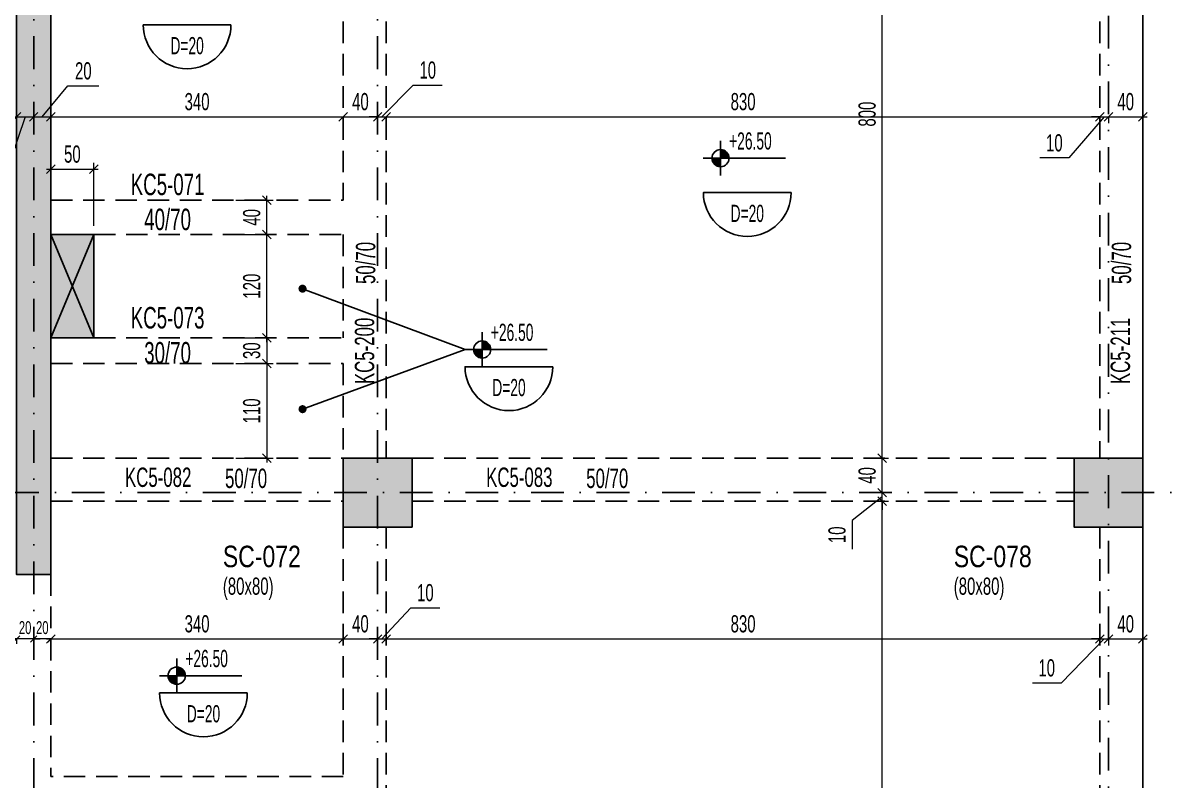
# Model space of a CAD drawing. Header units: millimetres. Extents: x -10495 to 38910, y -777 to 43288.
# Drawn here: x 4687 to 6017, y 1366 to 2246 of the extents above; entities that cross this region are included whole.
import ezdxf
from ezdxf.enums import TextEntityAlignment as Align

# ---------------------------------------------------------------- set-up
doc = ezdxf.new("R2010")
doc.units = ezdxf.units.MM
doc.header["$LTSCALE"] = 100
doc.header["$PDSIZE"] = -100
doc.linetypes.add('DASHDOT', pattern=[25.4, 12.7, -6.35, 0, -6.35])
doc.linetypes.add('HIDDEN', pattern=[0.375, 0.25, -0.125])
for name, color, linetype in [('1_ULK', 254, 'Continuous'), ('2_ULK', 105, 'Continuous'), ('AKS_ULK', 8, 'DASHDOT'), ('BOSLUK SEMBOL_ULK', 118, 'Continuous'), ('BOSLUK_ULK', 21, 'Continuous'), ('H_STR_Betonarme', 4, 'Continuous'), ('KOLON-PERDE CEKIRDEK_ULK', 4, 'Continuous'), ('KOT_ULK', 7, 'Continuous'), ('TARAMA BOSLUK-TARIF SEFFAF YUZEYLER_ULK', 159, 'Continuous'), ('TARAMA SOLID_ULK', 251, 'Continuous')]:
    doc.layers.add(name, color=color, linetype=linetype)
for name, color, linetype, lineweight in [('DOSEME ISMI_ULK', 244, 'Continuous', 25), ('KIRIS BOYUT_ULK', 232, 'Continuous', 13), ('KIRIS CIZGI DUZ_ULK', 41, 'Continuous', 25), ('KIRIS CIZGI KESIK_ULK', 41, 'HIDDEN', 25), ('KIRIS ISIM_ULK', 221, 'Continuous', 13), ('KOLON BOYUT_ULK', 255, 'Continuous', 13), ('KOLON ISIM_ULK', 91, 'Continuous', 13), ('OLCU IC_ULK', 146, 'Continuous', 18), ('TARIF OK_ULK', 244, 'Continuous', 5)]:
    doc.layers.add(name, color=color, linetype=linetype, lineweight=lineweight)
doc.styles.add('ulkr-simplxtw.shx', font='ulkr-simplxtw.shx', dxfattribs={"width": 0.65})
doc.dimstyles.new('1-100-IC_ULK', dxfattribs={"dimscale": 10, "dimtxt": 2, "dimasz": 1, "dimexe": 0.75, "dimexo": 1, "dimgap": 0.75, "dimtad": 1, "dimdec": 1, "dimzin": 9, "dimdsep": 46, "dimtxsty": 'ulkr-simplxtw.shx', "dimblk": 'OBLIQUE', "dimcen": 0.1, "dimdle": 0.5, "dimclrd": 146, "dimclre": 146, "dimclrt": 2, "dimadec": 0, "dimazin": 2, "dimtfac": 1, "dimtdec": 1, "dimtix": 1, "dimtmove": 2, "dimatfit": 3, "dimldrblk": 'OBLIQUE', "dimfxl": 1, "dimtolj": 1, "dimtzin": 0, "dimlwd": -1, "dimlwe": -1, "dimarcsym": 0})
doc.dimstyles.new('JSM LIMITS 100(MM)', dxfattribs={"dimscale": 100, "dimtxt": 2, "dimasz": 2.5, "dimexe": 0, "dimexo": 3, "dimgap": 0.41, "dimtad": 1, "dimdec": 0, "dimdsep": 46, "dimtxsty": 'ulkr-simplxtw.shx', "dimblk": 'AR', "dimcen": 0.9, "dimdle": 2, "dimse1": 1, "dimse2": 1, "dimclrd": 256, "dimclre": 1, "dimclrt": 33, "dimadec": 0, "dimazin": 0, "dimtfac": 0.9, "dimtdec": 0, "dimtmove": 0, "dimatfit": 3, "dimfxl": 0, "dimtolj": 1, "dimtzin": 0, "dimarcsym": 0})

# ---------------------------------------------------------------- blocks, each defined once
blk = doc.blocks.new('*U20')
at = {"layer": 'KOT_ULK'}
h = blk.add_hatch(color=251, dxfattribs=at)
h.dxf.hatch_style = 1
h.paths.add_polyline_path([(0, 0), (-10, 0, 0.414214), (0, -10)])
h = blk.add_hatch(color=251, dxfattribs=at)
h.dxf.hatch_style = 1
h.paths.add_polyline_path([(10, 0, 0.414214), (0, 10), (0, 0)])
at = {"layer": 'KOT_ULK', "color": 12}
for p, q in [((0, 20), (0, -20)), ((-20, 0), (75.6, 0))]:
    blk.add_line(p, q, dxfattribs=at)
blk.add_circle((0, 0), 10, dxfattribs=at)
at = {"layer": 'KOT_ULK', "style": 'ulkr-simplxtw.shx', "width": 0.6}
for tag, p in [('6', (10, 145)), ('5', (10, 118)), ('4', (10, 91)), ('3', (10, 64)), ('2', (10, 37)), ('1', (10, 10))]:
    blk.add_attdef(tag, p, '', height=20, dxfattribs=at)
at = {"layer": 'KOT_ULK', "color": 242, "style": 'ulkr-simplxtw.shx', "width": 0.65}
blk.add_attdef('NOT', text='', height=20, dxfattribs=at).set_placement((14.8, -10), align=Align.TOP_LEFT)
blk = doc.blocks.new('Döşeme kalınğı_ULK')
at = {"layer": 'DOSEME ISMI_ULK', "color": 12}
blk.add_lwpolyline([(51, 0, -1), (-51, 0)], format="xyb", close=True, dxfattribs=at)
at = {"layer": 'DOSEME ISMI_ULK', "style": 'ulkr-simplxtw.shx', "width": 0.6}
blk.add_attdef('1', text='', height=20, dxfattribs=at).set_placement((0, -14.2), align=Align.TOP_CENTER)
blk = doc.blocks.new('*U31')
at = {"layer": 'KOLON BOYUT_ULK', "style": 'ulkr-simplxtw.shx', "width": 0.65}
blk.add_attdef('2', text='', height=20, dxfattribs=at).set_placement((0, -37), align=Align.TOP_LEFT)
at = {"layer": 'KOLON ISIM_ULK', "style": 'ulkr-simplxtw.shx', "width": 0.8}
blk.add_attdef('1', text='', height=25, dxfattribs=at).set_placement((0, 0), align=Align.TOP_LEFT)
blk = doc.blocks.new('_Oblique')
at = {"color": 0, "linetype": 'ByBlock', "lineweight": -2}
blk.add_line((-0.5, -0.5), (0.5, 0.5), dxfattribs=at)
blk = doc.blocks.new('*D1346')
at = {"layer": 'Defpoints', "color": 0, "transparency": 16777216}
for p in [(5661.8, 1690), (5686.8, 1690), (5661.8, 875)]:
    blk.add_point(p, dxfattribs=at)
at = {"layer": 'OLCU IC_ULK', "color": 146, "transparency": 16777216}
blk.add_line((5686.8, 870), (5686.8, 1695), dxfattribs=at)
at = {"layer": 'OLCU IC_ULK', "color": 146, "linetype": 'Continuous', "transparency": 16777216}
for p, q in [((5686.8, 1690), (5694.3, 1690)), ((5686.8, 875), (5694.3, 875))]:
    blk.add_line(p, q, dxfattribs=at)
at = {"layer": 'OLCU IC_ULK', "color": 146, "transparency": 16777216, "xscale": 10, "yscale": 10, "zscale": 10}
for p, rotation in [((5686.8, 1690), 90), ((5686.8, 875), 270)]:
    blk.add_blockref('_Oblique', p, dxfattribs=dict(at, rotation=rotation))
at = {"layer": 'OLCU IC_ULK', "color": 2, "transparency": 16777216, "insert": (5669.3, 1282.5), "char_height": 20, "attachment_point": 5, "rotation": 90, "style": 'ulkr-simplxtw.shx'}
blk.add_mtext('\\A1;815', dxfattribs=at)
blk = doc.blocks.new('*D1347')
at = {"layer": 'Defpoints', "color": 0, "transparency": 16777216}
for p in [(5661.8, 1700), (5661.8, 1690), (5686.8, 1700)]:
    blk.add_point(p, dxfattribs=at)
at = {"layer": 'OLCU IC_ULK', "color": 146, "transparency": 16777216}
for p, q in [((5686.8, 1700), (5686.8, 1710)), ((5686.8, 1695), (5651.8, 1667.8)), ((5686.8, 1690), (5686.8, 1700)), ((5686.8, 1690), (5686.8, 1700)), ((5686.8, 1690), (5686.8, 1680)), ((5651.8, 1667.8), (5651.8, 1634.2))]:
    blk.add_line(p, q, dxfattribs=at)
at = {"layer": 'OLCU IC_ULK', "color": 146, "linetype": 'Continuous', "transparency": 16777216}
for p, q in [((5686.8, 1700), (5694.3, 1700)), ((5686.8, 1690), (5694.3, 1690))]:
    blk.add_line(p, q, dxfattribs=at)
at = {"layer": 'OLCU IC_ULK', "color": 146, "transparency": 16777216, "xscale": 10, "yscale": 10, "zscale": 10}
for p, rotation in [((5686.8, 1700), 270), ((5686.8, 1690), 90)]:
    blk.add_blockref('_Oblique', p, dxfattribs=dict(at, rotation=rotation))
at = {"layer": 'OLCU IC_ULK', "color": 2, "transparency": 16777216, "insert": (5634.3, 1651), "char_height": 20, "attachment_point": 5, "rotation": 90, "style": 'ulkr-simplxtw.shx'}
blk.add_mtext('\\A1;10', dxfattribs=at)
blk = doc.blocks.new('*D1348')
at = {"layer": 'Defpoints', "color": 0, "transparency": 16777216}
for p in [(5661.8, 1740), (5686.8, 1740), (5661.8, 1700)]:
    blk.add_point(p, dxfattribs=at)
at = {"layer": 'OLCU IC_ULK', "color": 146, "transparency": 16777216}
blk.add_line((5686.8, 1695), (5686.8, 1745), dxfattribs=at)
at = {"layer": 'OLCU IC_ULK', "color": 146, "linetype": 'Continuous', "transparency": 16777216}
for p, q in [((5686.8, 1740), (5694.3, 1740)), ((5686.8, 1700), (5694.3, 1700))]:
    blk.add_line(p, q, dxfattribs=at)
at = {"layer": 'OLCU IC_ULK', "color": 146, "transparency": 16777216, "xscale": 10, "yscale": 10, "zscale": 10}
for p, rotation in [((5686.8, 1740), 90), ((5686.8, 1700), 270)]:
    blk.add_blockref('_Oblique', p, dxfattribs=dict(at, rotation=rotation))
at = {"layer": 'OLCU IC_ULK', "color": 2, "transparency": 16777216, "insert": (5669.3, 1720), "char_height": 20, "attachment_point": 5, "rotation": 90, "style": 'ulkr-simplxtw.shx'}
blk.add_mtext('\\A1;40', dxfattribs=at)
blk = doc.blocks.new('*D1349')
at = {"layer": 'Defpoints', "color": 0, "transparency": 16777216}
for p in [(5661.8, 2540), (5686.8, 2540), (5661.8, 1740)]:
    blk.add_point(p, dxfattribs=at)
at = {"layer": 'OLCU IC_ULK', "color": 146, "transparency": 16777216}
blk.add_line((5686.8, 1735), (5686.8, 2545), dxfattribs=at)
at = {"layer": 'OLCU IC_ULK', "color": 146, "linetype": 'Continuous', "transparency": 16777216}
for p, q in [((5686.8, 2540), (5694.3, 2540)), ((5686.8, 1740), (5694.3, 1740))]:
    blk.add_line(p, q, dxfattribs=at)
at = {"layer": 'OLCU IC_ULK', "color": 146, "transparency": 16777216, "xscale": 10, "yscale": 10, "zscale": 10}
for p, rotation in [((5686.8, 2540), 90), ((5686.8, 1740), 270)]:
    blk.add_blockref('_Oblique', p, dxfattribs=dict(at, rotation=rotation))
at = {"layer": 'OLCU IC_ULK', "color": 2, "transparency": 16777216, "insert": (5669.3, 2140), "char_height": 20, "attachment_point": 5, "rotation": 90, "style": 'ulkr-simplxtw.shx'}
blk.add_mtext('\\A1;800', dxfattribs=at)
blk = doc.blocks.new('*D1378')
at = {"layer": 'Defpoints', "color": 0, "transparency": 16777216}
for p in [(4680, 2161.9), (4700, 2161.9), (4700, 2136.9)]:
    blk.add_point(p, dxfattribs=at)
at = {"layer": 'OLCU IC_ULK', "color": 146, "transparency": 16777216}
for p, q in [((4690, 2136.9), (4673.4, 2087.5)), ((4675, 2136.9), (4705, 2136.9)), ((4673.4, 2087.5), (4637.4, 2087.5))]:
    blk.add_line(p, q, dxfattribs=at)
at = {"layer": 'OLCU IC_ULK', "color": 146, "linetype": 'Continuous', "transparency": 16777216}
for p, q in [((4680, 2136.9), (4680, 2129.4)), ((4700, 2136.9), (4700, 2129.4))]:
    blk.add_line(p, q, dxfattribs=at)
at = {"layer": 'OLCU IC_ULK', "color": 146, "transparency": 16777216, "xscale": 10, "yscale": 10, "zscale": 10, "rotation": 180}
blk.add_blockref('_Oblique', (4680, 2136.9), dxfattribs=at)
at = {"layer": 'OLCU IC_ULK', "color": 146, "transparency": 16777216, "xscale": 10, "yscale": 10, "zscale": 10}
blk.add_blockref('_Oblique', (4700, 2136.9), dxfattribs=at)
at = {"layer": 'OLCU IC_ULK', "color": 2, "transparency": 16777216, "insert": (4655.4, 2105), "char_height": 20, "attachment_point": 5, "style": 'ulkr-simplxtw.shx'}
blk.add_mtext('\\A1;20', dxfattribs=at)
blk = doc.blocks.new('*D1379')
at = {"layer": 'Defpoints', "color": 0, "transparency": 16777216}
for p in [(4700, 2161.9), (4720, 2161.9), (4720, 2136.9)]:
    blk.add_point(p, dxfattribs=at)
at = {"layer": 'OLCU IC_ULK', "color": 146, "transparency": 16777216}
for p, q in [((4710, 2136.9), (4739.7, 2172.7)), ((4739.7, 2172.7), (4775.7, 2172.7)), ((4695, 2136.9), (4725, 2136.9))]:
    blk.add_line(p, q, dxfattribs=at)
at = {"layer": 'OLCU IC_ULK', "color": 146, "linetype": 'Continuous', "transparency": 16777216}
for p, q in [((4700, 2136.9), (4700, 2129.4)), ((4720, 2136.9), (4720, 2129.4))]:
    blk.add_line(p, q, dxfattribs=at)
at = {"layer": 'OLCU IC_ULK', "color": 146, "transparency": 16777216, "xscale": 10, "yscale": 10, "zscale": 10, "rotation": 180}
blk.add_blockref('_Oblique', (4700, 2136.9), dxfattribs=at)
at = {"layer": 'OLCU IC_ULK', "color": 146, "transparency": 16777216, "xscale": 10, "yscale": 10, "zscale": 10}
blk.add_blockref('_Oblique', (4720, 2136.9), dxfattribs=at)
at = {"layer": 'OLCU IC_ULK', "color": 2, "transparency": 16777216, "insert": (4757.7, 2190.2), "char_height": 20, "attachment_point": 5, "style": 'ulkr-simplxtw.shx'}
blk.add_mtext('\\A1;20', dxfattribs=at)
blk = doc.blocks.new('*D1380')
at = {"layer": 'Defpoints', "color": 0, "transparency": 16777216}
for p in [(4720, 2161.9), (5060, 2161.9), (5060, 2136.9)]:
    blk.add_point(p, dxfattribs=at)
at = {"layer": 'OLCU IC_ULK', "color": 146, "transparency": 16777216}
blk.add_line((4715, 2136.9), (5065, 2136.9), dxfattribs=at)
at = {"layer": 'OLCU IC_ULK', "color": 146, "linetype": 'Continuous', "transparency": 16777216}
for p, q in [((4720, 2136.9), (4720, 2129.4)), ((5060, 2136.9), (5060, 2129.4))]:
    blk.add_line(p, q, dxfattribs=at)
at = {"layer": 'OLCU IC_ULK', "color": 146, "transparency": 16777216, "xscale": 10, "yscale": 10, "zscale": 10, "rotation": 180}
blk.add_blockref('_Oblique', (4720, 2136.9), dxfattribs=at)
at = {"layer": 'OLCU IC_ULK', "color": 146, "transparency": 16777216, "xscale": 10, "yscale": 10, "zscale": 10}
blk.add_blockref('_Oblique', (5060, 2136.9), dxfattribs=at)
at = {"layer": 'OLCU IC_ULK', "color": 2, "transparency": 16777216, "insert": (4890, 2154.4), "char_height": 20, "attachment_point": 5, "style": 'ulkr-simplxtw.shx'}
blk.add_mtext('\\A1;340', dxfattribs=at)
blk = doc.blocks.new('*D1381')
at = {"layer": 'Defpoints', "color": 0, "transparency": 16777216}
for p in [(5060, 2161.9), (5100, 2161.9), (5100, 2136.9)]:
    blk.add_point(p, dxfattribs=at)
at = {"layer": 'OLCU IC_ULK', "color": 146, "transparency": 16777216}
blk.add_line((5055, 2136.9), (5105, 2136.9), dxfattribs=at)
at = {"layer": 'OLCU IC_ULK', "color": 146, "linetype": 'Continuous', "transparency": 16777216}
for p, q in [((5060, 2136.9), (5060, 2129.4)), ((5100, 2136.9), (5100, 2129.4))]:
    blk.add_line(p, q, dxfattribs=at)
at = {"layer": 'OLCU IC_ULK', "color": 146, "transparency": 16777216, "xscale": 10, "yscale": 10, "zscale": 10, "rotation": 180}
blk.add_blockref('_Oblique', (5060, 2136.9), dxfattribs=at)
at = {"layer": 'OLCU IC_ULK', "color": 146, "transparency": 16777216, "xscale": 10, "yscale": 10, "zscale": 10}
blk.add_blockref('_Oblique', (5100, 2136.9), dxfattribs=at)
at = {"layer": 'OLCU IC_ULK', "color": 2, "transparency": 16777216, "insert": (5080, 2154.4), "char_height": 20, "attachment_point": 5, "style": 'ulkr-simplxtw.shx'}
blk.add_mtext('\\A1;40', dxfattribs=at)
blk = doc.blocks.new('*D1382')
at = {"layer": 'Defpoints', "color": 0, "transparency": 16777216}
for p in [(5100, 2161.9), (5110, 2161.9), (5110, 2136.9)]:
    blk.add_point(p, dxfattribs=at)
at = {"layer": 'OLCU IC_ULK', "color": 146, "transparency": 16777216}
for p, q in [((5105, 2136.9), (5141.5, 2173.6)), ((5141.5, 2173.6), (5175, 2173.6)), ((5100, 2136.9), (5090, 2136.9)), ((5100, 2136.9), (5110, 2136.9)), ((5100, 2136.9), (5110, 2136.9)), ((5110, 2136.9), (5120, 2136.9))]:
    blk.add_line(p, q, dxfattribs=at)
at = {"layer": 'OLCU IC_ULK', "color": 146, "linetype": 'Continuous', "transparency": 16777216}
for p, q in [((5100, 2136.9), (5100, 2129.4)), ((5110, 2136.9), (5110, 2129.4))]:
    blk.add_line(p, q, dxfattribs=at)
at = {"layer": 'OLCU IC_ULK', "color": 146, "transparency": 16777216, "xscale": 10, "yscale": 10, "zscale": 10}
blk.add_blockref('_Oblique', (5100, 2136.9), dxfattribs=at)
at = {"layer": 'OLCU IC_ULK', "color": 146, "transparency": 16777216, "xscale": 10, "yscale": 10, "zscale": 10, "rotation": 180}
blk.add_blockref('_Oblique', (5110, 2136.9), dxfattribs=at)
at = {"layer": 'OLCU IC_ULK', "color": 2, "transparency": 16777216, "insert": (5158.3, 2191.1), "char_height": 20, "attachment_point": 5, "style": 'ulkr-simplxtw.shx'}
blk.add_mtext('\\A1;10', dxfattribs=at)
blk = doc.blocks.new('*D1383')
at = {"layer": 'Defpoints', "color": 0, "transparency": 16777216}
for p in [(5110, 2161.9), (5940, 2161.9), (5940, 2136.9)]:
    blk.add_point(p, dxfattribs=at)
at = {"layer": 'OLCU IC_ULK', "color": 146, "transparency": 16777216}
blk.add_line((5105, 2136.9), (5945, 2136.9), dxfattribs=at)
at = {"layer": 'OLCU IC_ULK', "color": 146, "linetype": 'Continuous', "transparency": 16777216}
for p, q in [((5110, 2136.9), (5110, 2129.4)), ((5940, 2136.9), (5940, 2129.4))]:
    blk.add_line(p, q, dxfattribs=at)
at = {"layer": 'OLCU IC_ULK', "color": 146, "transparency": 16777216, "xscale": 10, "yscale": 10, "zscale": 10, "rotation": 180}
blk.add_blockref('_Oblique', (5110, 2136.9), dxfattribs=at)
at = {"layer": 'OLCU IC_ULK', "color": 146, "transparency": 16777216, "xscale": 10, "yscale": 10, "zscale": 10}
blk.add_blockref('_Oblique', (5940, 2136.9), dxfattribs=at)
at = {"layer": 'OLCU IC_ULK', "color": 2, "transparency": 16777216, "insert": (5525, 2154.4), "char_height": 20, "attachment_point": 5, "style": 'ulkr-simplxtw.shx'}
blk.add_mtext('\\A1;830', dxfattribs=at)
blk = doc.blocks.new('*D1211')
at = {"layer": 'Defpoints', "color": 0, "transparency": 16777216}
for p in [(5940, 2161.9), (5950, 2161.9), (5950, 2136.9)]:
    blk.add_point(p, dxfattribs=at)
at = {"layer": 'OLCU IC_ULK', "color": 146, "transparency": 16777216}
for p, q in [((5945, 2136.9), (5903.8, 2089)), ((5940, 2136.9), (5930, 2136.9)), ((5940, 2136.9), (5950, 2136.9)), ((5940, 2136.9), (5950, 2136.9)), ((5950, 2136.9), (5960, 2136.9)), ((5903.8, 2089), (5870.2, 2089))]:
    blk.add_line(p, q, dxfattribs=at)
at = {"layer": 'OLCU IC_ULK', "color": 146, "linetype": 'Continuous', "transparency": 16777216}
for p, q in [((5940, 2136.9), (5940, 2129.4)), ((5950, 2136.9), (5950, 2129.4))]:
    blk.add_line(p, q, dxfattribs=at)
at = {"layer": 'OLCU IC_ULK', "color": 146, "transparency": 16777216, "xscale": 10, "yscale": 10, "zscale": 10}
blk.add_blockref('_Oblique', (5940, 2136.9), dxfattribs=at)
at = {"layer": 'OLCU IC_ULK', "color": 146, "transparency": 16777216, "xscale": 10, "yscale": 10, "zscale": 10, "rotation": 180}
blk.add_blockref('_Oblique', (5950, 2136.9), dxfattribs=at)
at = {"layer": 'OLCU IC_ULK', "color": 2, "transparency": 16777216, "insert": (5887, 2106.5), "char_height": 20, "attachment_point": 5, "style": 'ulkr-simplxtw.shx'}
blk.add_mtext('\\A1;10', dxfattribs=at)
blk = doc.blocks.new('*D1212')
at = {"layer": 'Defpoints', "color": 0, "transparency": 16777216}
for p in [(5950, 2161.9), (5990, 2161.9), (5990, 2136.9)]:
    blk.add_point(p, dxfattribs=at)
at = {"layer": 'OLCU IC_ULK', "color": 146, "transparency": 16777216}
blk.add_line((5945, 2136.9), (5995, 2136.9), dxfattribs=at)
at = {"layer": 'OLCU IC_ULK', "color": 146, "linetype": 'Continuous', "transparency": 16777216}
for p, q in [((5950, 2136.9), (5950, 2129.4)), ((5990, 2136.9), (5990, 2129.4))]:
    blk.add_line(p, q, dxfattribs=at)
at = {"layer": 'OLCU IC_ULK', "color": 146, "transparency": 16777216, "xscale": 10, "yscale": 10, "zscale": 10, "rotation": 180}
blk.add_blockref('_Oblique', (5950, 2136.9), dxfattribs=at)
at = {"layer": 'OLCU IC_ULK', "color": 146, "transparency": 16777216, "xscale": 10, "yscale": 10, "zscale": 10}
blk.add_blockref('_Oblique', (5990, 2136.9), dxfattribs=at)
at = {"layer": 'OLCU IC_ULK', "color": 2, "transparency": 16777216, "insert": (5970, 2154.4), "char_height": 20, "attachment_point": 5, "style": 'ulkr-simplxtw.shx'}
blk.add_mtext('\\A1;40', dxfattribs=at)
blk = doc.blocks.new('*D1226')
at = {"layer": 'Defpoints', "color": 0, "transparency": 16777216}
for p in [(5060, 1554.9), (5100, 1554.9), (5100, 1529.9)]:
    blk.add_point(p, dxfattribs=at)
at = {"layer": 'OLCU IC_ULK', "color": 146, "transparency": 16777216}
blk.add_line((5055, 1529.9), (5105, 1529.9), dxfattribs=at)
at = {"layer": 'OLCU IC_ULK', "color": 146, "linetype": 'Continuous', "transparency": 16777216}
for p, q in [((5060, 1529.9), (5060, 1522.4)), ((5100, 1529.9), (5100, 1522.4))]:
    blk.add_line(p, q, dxfattribs=at)
at = {"layer": 'OLCU IC_ULK', "color": 146, "transparency": 16777216, "xscale": 10, "yscale": 10, "zscale": 10, "rotation": 180}
blk.add_blockref('_Oblique', (5060, 1529.9), dxfattribs=at)
at = {"layer": 'OLCU IC_ULK', "color": 146, "transparency": 16777216, "xscale": 10, "yscale": 10, "zscale": 10}
blk.add_blockref('_Oblique', (5100, 1529.9), dxfattribs=at)
at = {"layer": 'OLCU IC_ULK', "color": 2, "transparency": 16777216, "insert": (5080, 1547.4), "char_height": 20, "attachment_point": 5, "style": 'ulkr-simplxtw.shx'}
blk.add_mtext('\\A1;40', dxfattribs=at)
blk = doc.blocks.new('*D1227')
at = {"layer": 'Defpoints', "color": 0, "transparency": 16777216}
for p in [(5110, 1554.9), (5940, 1554.9), (5940, 1529.9)]:
    blk.add_point(p, dxfattribs=at)
at = {"layer": 'OLCU IC_ULK', "color": 146, "transparency": 16777216}
blk.add_line((5105, 1529.9), (5945, 1529.9), dxfattribs=at)
at = {"layer": 'OLCU IC_ULK', "color": 146, "linetype": 'Continuous', "transparency": 16777216}
for p, q in [((5110, 1529.9), (5110, 1522.4)), ((5940, 1529.9), (5940, 1522.4))]:
    blk.add_line(p, q, dxfattribs=at)
at = {"layer": 'OLCU IC_ULK', "color": 146, "transparency": 16777216, "xscale": 10, "yscale": 10, "zscale": 10, "rotation": 180}
blk.add_blockref('_Oblique', (5110, 1529.9), dxfattribs=at)
at = {"layer": 'OLCU IC_ULK', "color": 146, "transparency": 16777216, "xscale": 10, "yscale": 10, "zscale": 10}
blk.add_blockref('_Oblique', (5940, 1529.9), dxfattribs=at)
at = {"layer": 'OLCU IC_ULK', "color": 2, "transparency": 16777216, "insert": (5525, 1547.4), "char_height": 20, "attachment_point": 5, "style": 'ulkr-simplxtw.shx'}
blk.add_mtext('\\A1;830', dxfattribs=at)
blk = doc.blocks.new('*D1228')
at = {"layer": 'Defpoints', "color": 0, "transparency": 16777216}
for p in [(5100, 1554.9), (5110, 1554.9), (5110, 1529.9)]:
    blk.add_point(p, dxfattribs=at)
at = {"layer": 'OLCU IC_ULK', "color": 146, "transparency": 16777216}
for p, q in [((5105, 1529.9), (5138.7, 1566.1)), ((5138.7, 1566.1), (5172.3, 1566.1)), ((5100, 1529.9), (5090, 1529.9)), ((5100, 1529.9), (5110, 1529.9)), ((5100, 1529.9), (5110, 1529.9)), ((5110, 1529.9), (5120, 1529.9))]:
    blk.add_line(p, q, dxfattribs=at)
at = {"layer": 'OLCU IC_ULK', "color": 146, "linetype": 'Continuous', "transparency": 16777216}
for p, q in [((5100, 1529.9), (5100, 1522.4)), ((5110, 1529.9), (5110, 1522.4))]:
    blk.add_line(p, q, dxfattribs=at)
at = {"layer": 'OLCU IC_ULK', "color": 146, "transparency": 16777216, "xscale": 10, "yscale": 10, "zscale": 10}
blk.add_blockref('_Oblique', (5100, 1529.9), dxfattribs=at)
at = {"layer": 'OLCU IC_ULK', "color": 146, "transparency": 16777216, "xscale": 10, "yscale": 10, "zscale": 10, "rotation": 180}
blk.add_blockref('_Oblique', (5110, 1529.9), dxfattribs=at)
at = {"layer": 'OLCU IC_ULK', "color": 2, "transparency": 16777216, "insert": (5155.5, 1583.6), "char_height": 20, "attachment_point": 5, "style": 'ulkr-simplxtw.shx'}
blk.add_mtext('\\A1;10', dxfattribs=at)
blk = doc.blocks.new('*D1229')
at = {"layer": 'Defpoints', "color": 0, "transparency": 16777216}
for p in [(5940, 1554.9), (5950, 1554.9), (5950, 1529.9)]:
    blk.add_point(p, dxfattribs=at)
at = {"layer": 'OLCU IC_ULK', "color": 146, "transparency": 16777216}
for p, q in [((5945, 1529.9), (5894.9, 1478.7)), ((5940, 1529.9), (5930, 1529.9)), ((5940, 1529.9), (5950, 1529.9)), ((5940, 1529.9), (5950, 1529.9)), ((5950, 1529.9), (5960, 1529.9)), ((5894.9, 1478.7), (5861.4, 1478.7))]:
    blk.add_line(p, q, dxfattribs=at)
at = {"layer": 'OLCU IC_ULK', "color": 146, "linetype": 'Continuous', "transparency": 16777216}
for p, q in [((5940, 1529.9), (5940, 1522.4)), ((5950, 1529.9), (5950, 1522.4))]:
    blk.add_line(p, q, dxfattribs=at)
at = {"layer": 'OLCU IC_ULK', "color": 146, "transparency": 16777216, "xscale": 10, "yscale": 10, "zscale": 10}
blk.add_blockref('_Oblique', (5940, 1529.9), dxfattribs=at)
at = {"layer": 'OLCU IC_ULK', "color": 146, "transparency": 16777216, "xscale": 10, "yscale": 10, "zscale": 10, "rotation": 180}
blk.add_blockref('_Oblique', (5950, 1529.9), dxfattribs=at)
at = {"layer": 'OLCU IC_ULK', "color": 2, "transparency": 16777216, "insert": (5878.1, 1496.2), "char_height": 20, "attachment_point": 5, "style": 'ulkr-simplxtw.shx'}
blk.add_mtext('\\A1;10', dxfattribs=at)
blk = doc.blocks.new('*D1230')
at = {"layer": 'Defpoints', "color": 0, "transparency": 16777216}
for p in [(5950, 1554.9), (5990, 1554.9), (5990, 1529.9)]:
    blk.add_point(p, dxfattribs=at)
at = {"layer": 'OLCU IC_ULK', "color": 146, "transparency": 16777216}
blk.add_line((5945, 1529.9), (5995, 1529.9), dxfattribs=at)
at = {"layer": 'OLCU IC_ULK', "color": 146, "linetype": 'Continuous', "transparency": 16777216}
for p, q in [((5950, 1529.9), (5950, 1522.4)), ((5990, 1529.9), (5990, 1522.4))]:
    blk.add_line(p, q, dxfattribs=at)
at = {"layer": 'OLCU IC_ULK', "color": 146, "transparency": 16777216, "xscale": 10, "yscale": 10, "zscale": 10, "rotation": 180}
blk.add_blockref('_Oblique', (5950, 1529.9), dxfattribs=at)
at = {"layer": 'OLCU IC_ULK', "color": 146, "transparency": 16777216, "xscale": 10, "yscale": 10, "zscale": 10}
blk.add_blockref('_Oblique', (5990, 1529.9), dxfattribs=at)
at = {"layer": 'OLCU IC_ULK', "color": 2, "transparency": 16777216, "insert": (5970, 1547.4), "char_height": 20, "attachment_point": 5, "style": 'ulkr-simplxtw.shx'}
blk.add_mtext('\\A1;40', dxfattribs=at)
blk = doc.blocks.new('*D1235')
at = {"layer": 'Defpoints', "color": 0, "transparency": 16777216}
for p in [(4720, 1554.9), (5060, 1554.9), (5060, 1529.9)]:
    blk.add_point(p, dxfattribs=at)
at = {"layer": 'OLCU IC_ULK', "color": 146, "transparency": 16777216}
blk.add_line((4715, 1529.9), (5065, 1529.9), dxfattribs=at)
at = {"layer": 'OLCU IC_ULK', "color": 146, "linetype": 'Continuous', "transparency": 16777216}
for p, q in [((4720, 1529.9), (4720, 1522.4)), ((5060, 1529.9), (5060, 1522.4))]:
    blk.add_line(p, q, dxfattribs=at)
at = {"layer": 'OLCU IC_ULK', "color": 146, "transparency": 16777216, "xscale": 10, "yscale": 10, "zscale": 10, "rotation": 180}
blk.add_blockref('_Oblique', (4720, 1529.9), dxfattribs=at)
at = {"layer": 'OLCU IC_ULK', "color": 146, "transparency": 16777216, "xscale": 10, "yscale": 10, "zscale": 10}
blk.add_blockref('_Oblique', (5060, 1529.9), dxfattribs=at)
at = {"layer": 'OLCU IC_ULK', "color": 2, "transparency": 16777216, "insert": (4890, 1547.4), "char_height": 20, "attachment_point": 5, "style": 'ulkr-simplxtw.shx'}
blk.add_mtext('\\A1;340', dxfattribs=at)
blk = doc.blocks.new('*D1252')
at = {"layer": 'Defpoints', "color": 0, "transparency": 16777216}
for p in [(4700, 1554.9), (4720, 1554.9), (4700, 1529.9)]:
    blk.add_point(p, dxfattribs=at)
at = {"layer": 'OLCU IC_ULK', "color": 146, "transparency": 16777216}
for p, q in [((4700, 1529.9), (4692.5, 1529.9)), ((4720, 1529.9), (4700, 1529.9)), ((4720, 1529.9), (4727.5, 1529.9))]:
    blk.add_line(p, q, dxfattribs=at)
at = {"layer": 'OLCU IC_ULK', "color": 146, "linetype": 'Continuous', "transparency": 16777216}
for p, q in [((4700, 1529.9), (4700, 1524.3)), ((4720, 1529.9), (4720, 1524.3))]:
    blk.add_line(p, q, dxfattribs=at)
at = {"layer": 'OLCU IC_ULK', "color": 146, "transparency": 16777216, "xscale": 7.5, "yscale": 7.5, "zscale": 7.5}
blk.add_blockref('_Oblique', (4700, 1529.9), dxfattribs=at)
at = {"layer": 'OLCU IC_ULK', "color": 146, "transparency": 16777216, "xscale": 7.5, "yscale": 7.5, "zscale": 7.5, "rotation": 180}
blk.add_blockref('_Oblique', (4720, 1529.9), dxfattribs=at)
at = {"layer": 'OLCU IC_ULK', "color": 2, "transparency": 16777216, "insert": (4710, 1543), "char_height": 15, "attachment_point": 5, "style": 'ulkr-simplxtw.shx'}
blk.add_mtext('\\A1;20', dxfattribs=at)
blk = doc.blocks.new('*D1253')
at = {"layer": 'Defpoints', "color": 0, "transparency": 16777216}
for p in [(4680, 1554.9), (4700, 1554.9), (4680, 1529.9)]:
    blk.add_point(p, dxfattribs=at)
at = {"layer": 'OLCU IC_ULK', "color": 146, "transparency": 16777216}
for p, q in [((4680, 1529.9), (4672.5, 1529.9)), ((4700, 1529.9), (4680, 1529.9)), ((4700, 1529.9), (4707.5, 1529.9))]:
    blk.add_line(p, q, dxfattribs=at)
at = {"layer": 'OLCU IC_ULK', "color": 146, "linetype": 'Continuous', "transparency": 16777216}
for p, q in [((4680, 1529.9), (4680, 1524.3)), ((4700, 1529.9), (4700, 1524.3))]:
    blk.add_line(p, q, dxfattribs=at)
at = {"layer": 'OLCU IC_ULK', "color": 146, "transparency": 16777216, "xscale": 7.5, "yscale": 7.5, "zscale": 7.5}
blk.add_blockref('_Oblique', (4680, 1529.9), dxfattribs=at)
at = {"layer": 'OLCU IC_ULK', "color": 146, "transparency": 16777216, "xscale": 7.5, "yscale": 7.5, "zscale": 7.5, "rotation": 180}
blk.add_blockref('_Oblique', (4700, 1529.9), dxfattribs=at)
at = {"layer": 'OLCU IC_ULK', "color": 2, "transparency": 16777216, "insert": (4690, 1543), "char_height": 15, "attachment_point": 5, "style": 'ulkr-simplxtw.shx'}
blk.add_mtext('\\A1;20', dxfattribs=at)
blk = doc.blocks.new('*D1268')
at = {"layer": 'Defpoints', "color": 0, "transparency": 16777216}
for p in [(4770, 2075.9), (4720, 2040), (4770, 2000)]:
    blk.add_point(p, dxfattribs=at)
at = {"layer": 'OLCU IC_ULK', "color": 146, "transparency": 16777216}
blk.add_line((4715, 2075.9), (4775, 2075.9), dxfattribs=at)
at = {"layer": 'OLCU IC_ULK', "color": 146, "linetype": 'Continuous', "transparency": 16777216}
for p, q in [((4720, 2050), (4720, 2083.4)), ((4770, 2010), (4770, 2083.4))]:
    blk.add_line(p, q, dxfattribs=at)
at = {"layer": 'OLCU IC_ULK', "color": 146, "transparency": 16777216, "xscale": 10, "yscale": 10, "zscale": 10, "rotation": 180}
blk.add_blockref('_Oblique', (4720, 2075.9), dxfattribs=at)
at = {"layer": 'OLCU IC_ULK', "color": 146, "transparency": 16777216, "xscale": 10, "yscale": 10, "zscale": 10}
blk.add_blockref('_Oblique', (4770, 2075.9), dxfattribs=at)
at = {"layer": 'OLCU IC_ULK', "color": 2, "transparency": 16777216, "insert": (4745, 2093.4), "char_height": 20, "attachment_point": 5, "style": 'ulkr-simplxtw.shx'}
blk.add_mtext('\\A1;50', dxfattribs=at)
blk = doc.blocks.new('*D1269')
at = {"layer": 'Defpoints', "color": 0, "transparency": 16777216}
for p in [(4925.1, 1880), (4925.1, 1850), (4971.1, 1850)]:
    blk.add_point(p, dxfattribs=at)
at = {"layer": 'OLCU IC_ULK', "color": 146, "transparency": 16777216}
for p, q in [((4971.1, 1880), (4971.1, 1890)), ((4971.1, 1880), (4971.1, 1850)), ((4971.1, 1850), (4971.1, 1840))]:
    blk.add_line(p, q, dxfattribs=at)
at = {"layer": 'OLCU IC_ULK', "color": 146, "linetype": 'Continuous', "transparency": 16777216}
for p, q in [((4935.1, 1880), (4978.6, 1880)), ((4935.1, 1850), (4978.6, 1850))]:
    blk.add_line(p, q, dxfattribs=at)
at = {"layer": 'OLCU IC_ULK', "color": 146, "transparency": 16777216, "xscale": 10, "yscale": 10, "zscale": 10}
for p, rotation in [((4971.1, 1880), 270), ((4971.1, 1850), 90)]:
    blk.add_blockref('_Oblique', p, dxfattribs=dict(at, rotation=rotation))
at = {"layer": 'OLCU IC_ULK', "color": 2, "transparency": 16777216, "insert": (4953.6, 1865), "char_height": 20, "attachment_point": 5, "rotation": 90, "style": 'ulkr-simplxtw.shx'}
blk.add_mtext('\\A1;30', dxfattribs=at)
blk = doc.blocks.new('*D1270')
at = {"layer": 'Defpoints', "color": 0, "transparency": 16777216}
for p in [(4925.1, 2000), (4971.1, 2000), (4925.1, 1880)]:
    blk.add_point(p, dxfattribs=at)
at = {"layer": 'OLCU IC_ULK', "color": 146, "linetype": 'Continuous', "transparency": 16777216}
for p, q in [((4935.1, 2000), (4978.6, 2000)), ((4935.1, 1880), (4978.6, 1880))]:
    blk.add_line(p, q, dxfattribs=at)
at = {"layer": 'OLCU IC_ULK', "color": 146, "transparency": 16777216}
blk.add_line((4971.1, 1875), (4971.1, 2005), dxfattribs=at)
at = {"layer": 'OLCU IC_ULK', "color": 146, "transparency": 16777216, "xscale": 10, "yscale": 10, "zscale": 10}
for p, rotation in [((4971.1, 2000), 90), ((4971.1, 1880), 270)]:
    blk.add_blockref('_Oblique', p, dxfattribs=dict(at, rotation=rotation))
at = {"layer": 'OLCU IC_ULK', "color": 2, "transparency": 16777216, "insert": (4953.6, 1940), "char_height": 20, "attachment_point": 5, "rotation": 90, "style": 'ulkr-simplxtw.shx'}
blk.add_mtext('\\A1;120', dxfattribs=at)
blk = doc.blocks.new('*D1271')
at = {"layer": 'Defpoints', "color": 0, "transparency": 16777216}
for p in [(4925.1, 2040), (4971.1, 2040), (4925.1, 2000)]:
    blk.add_point(p, dxfattribs=at)
at = {"layer": 'OLCU IC_ULK', "color": 146, "linetype": 'Continuous', "transparency": 16777216}
for p, q in [((4935.1, 2040), (4978.6, 2040)), ((4935.1, 2000), (4978.6, 2000))]:
    blk.add_line(p, q, dxfattribs=at)
at = {"layer": 'OLCU IC_ULK', "color": 146, "transparency": 16777216}
blk.add_line((4971.1, 1995), (4971.1, 2045), dxfattribs=at)
at = {"layer": 'OLCU IC_ULK', "color": 146, "transparency": 16777216, "xscale": 10, "yscale": 10, "zscale": 10}
for p, rotation in [((4971.1, 2040), 90), ((4971.1, 2000), 270)]:
    blk.add_blockref('_Oblique', p, dxfattribs=dict(at, rotation=rotation))
at = {"layer": 'OLCU IC_ULK', "color": 2, "transparency": 16777216, "insert": (4953.6, 2020), "char_height": 20, "attachment_point": 5, "rotation": 90, "style": 'ulkr-simplxtw.shx'}
blk.add_mtext('\\A1;40', dxfattribs=at)
blk = doc.blocks.new('*D1272')
at = {"layer": 'Defpoints', "color": 0, "transparency": 16777216}
for p in [(4925.1, 1850), (4925.1, 1740), (4971.1, 1740)]:
    blk.add_point(p, dxfattribs=at)
at = {"layer": 'OLCU IC_ULK', "color": 146, "linetype": 'Continuous', "transparency": 16777216}
for p, q in [((4935.1, 1850), (4978.6, 1850)), ((4935.1, 1740), (4978.6, 1740))]:
    blk.add_line(p, q, dxfattribs=at)
at = {"layer": 'OLCU IC_ULK', "color": 146, "transparency": 16777216}
blk.add_line((4971.1, 1855), (4971.1, 1735), dxfattribs=at)
at = {"layer": 'OLCU IC_ULK', "color": 146, "transparency": 16777216, "xscale": 10, "yscale": 10, "zscale": 10}
for p, rotation in [((4971.1, 1850), 90), ((4971.1, 1740), 270)]:
    blk.add_blockref('_Oblique', p, dxfattribs=dict(at, rotation=rotation))
at = {"layer": 'OLCU IC_ULK', "color": 2, "transparency": 16777216, "insert": (4953.6, 1795), "char_height": 20, "attachment_point": 5, "rotation": 90, "style": 'ulkr-simplxtw.shx'}
blk.add_mtext('\\A1;110', dxfattribs=at)
blk = doc.blocks.new('AR')
at = {"layer": '1_ULK', "color": 253}
blk.add_solid([(-1.184, 0.197), (-1.184, -0.197), (0, 0)], dxfattribs=at)
at = {"layer": '2_ULK', "color": 1}
blk.add_line((0, 0.453), (0, -0.453), dxfattribs=at)
at = {"layer": '2_ULK'}
blk.add_lwpolyline([(-1.184, 0.197), (-1.184, -0.197), (0, 0), (-1.184, 0.197)], dxfattribs=at)
blk = doc.blocks.new('Kiriş_Sembol_ULK')
at = {"layer": 'KIRIS BOYUT_ULK', "style": 'ulkr-simplxtw.shx', "width": 0.65}
blk.add_attdef('B', text='', height=25, dxfattribs=at).set_placement((21, 0.4), align=Align.MIDDLE_LEFT)
at = {"layer": 'KIRIS ISIM_ULK', "style": 'ulkr-simplxtw.shx', "width": 0.65}
blk.add_attdef('K', text='', height=25, dxfattribs=at).set_placement((-18.2, 12.9), align=Align.TOP_RIGHT)
blk = doc.blocks.new('*U9')
at = {"layer": 'KIRIS BOYUT_ULK', "style": 'ulkr-simplxtw.shx', "width": 0.65}
blk.add_attdef('B', text='', height=25, dxfattribs=at).set_placement((10.8, -15.7), align=Align.TOP_CENTER)
at = {"layer": 'KIRIS ISIM_ULK', "style": 'ulkr-simplxtw.shx', "width": 0.65}
blk.add_attdef('K', text='', height=25, dxfattribs=at).set_placement((10.8, 25), align=Align.TOP_CENTER)

msp = doc.modelspace()

# ---------------------------------------------------------------- hatches: boundary and pattern name
at = {"layer": 'TARAMA BOSLUK-TARIF SEFFAF YUZEYLER_ULK'}
h = msp.add_hatch(color=256, dxfattribs=at)
h.dxf.hatch_style = 1
h.paths.add_polyline_path([(4770, 2000), (4720, 2000), (4720, 1880), (4770, 1880)])
at = {"layer": 'TARAMA SOLID_ULK'}
h = msp.add_hatch(color=256, dxfattribs=at)
h.dxf.hatch_style = 1
h.paths.add_polyline_path([(4720, 1605), (4680, 1605), (4680, 2550), (4250, 2550), (4250, 1605), (4210, 1605), (4210, 2590), (4720, 2590)])
h = msp.add_hatch(color=256, dxfattribs=at)
h.dxf.hatch_style = 1
h.paths.add_polyline_path([(5060, 1740), (5060, 1660), (5140, 1660), (5140, 1740)])
h = msp.add_hatch(color=256, dxfattribs=at)
h.dxf.hatch_style = 1
h.paths.add_polyline_path([(5910, 1740), (5910, 1660), (5990, 1660), (5990, 1740)])

# ---------------------------------------------------------------- linework, layer by layer
at = {"layer": 'AKS_ULK', "ltscale": 0.03}
for points in [[(4700, 3909.14), (4700, -656.87)], [(5100, 3909.14), (5100, -656.87)], [(5950, -606.87), (5950, 3859.14), (5925, 3859.14), (5925, 3909.14)], [(6766.16, 1700), (-775.51, 1700)]]:
    msp.add_lwpolyline(points, dxfattribs=at)
at = {"layer": 'BOSLUK SEMBOL_ULK'}
for p, q in [((4770, 2000), (4720, 1880)), ((4720, 2000), (4770, 1880))]:
    msp.add_line(p, q, dxfattribs=at)
at = {"layer": 'BOSLUK_ULK'}
msp.add_lwpolyline([(4720, 2000), (4770, 2000), (4770, 1880), (4720, 1880)], close=True, dxfattribs=at)
at = {"layer": 'H_STR_Betonarme'}
msp.add_line((5990, 1740), (5945, 1740), dxfattribs=at)
at = {"layer": 'KIRIS CIZGI DUZ_ULK'}
for p, q in [((5990, 2510), (5990, 1740)), ((4720, 2000), (4770, 2000)), ((4770, 2000), (4770, 1880)), ((4720, 1880), (4770, 1880)), ((5990, 1660), (5990, 890))]:
    msp.add_line(p, q, dxfattribs=at)
at = {"layer": 'KIRIS CIZGI KESIK_ULK'}
for p, q in [((5060, 2510), (5060, 2040)), ((5110, 2510), (5110, 1740)), ((5940, 2510), (5940, 1740)), ((4720, 2040), (5060, 2040)), ((4770, 2000), (5060, 2000)), ((5060, 2000), (5060, 1880)), ((4770, 1880), (5060, 1880)), ((4720, 1850), (5060, 1850)), ((5060, 1850), (5060, 1740)), ((4720, 1740), (5060, 1740)), ((5140, 1740), (5910, 1740)), ((4720, 1690), (5060, 1690)), ((5140, 1690), (5910, 1690)), ((5060, 1660), (5060, 1370)), ((5110, 1660), (5110, 890)), ((5940, 1660), (5940, 890)), ((4720, 1605), (4720, 1370)), ((5060, 1370), (4720, 1370))]:
    msp.add_line(p, q, dxfattribs=at)
at = {"layer": 'KOLON-PERDE CEKIRDEK_ULK'}
for points in [[(4720, 1605), (4680, 1605), (4680, 2550), (4250, 2550), (4250, 1605), (4210, 1605), (4210, 2590), (4720, 2590)], [(5140, 1660), (5060, 1660), (5060, 1740), (5140, 1740)], [(5910, 1740), (5910, 1660), (5990, 1660), (5990, 1740)]]:
    msp.add_lwpolyline(points, close=True, dxfattribs=at)

# ---------------------------------------------------------------- block references
at = {"layer": 'DOSEME ISMI_ULK'}
for p in [(4878.41, 2243.79), (5529.86, 2048.82), (5252.71, 1846.38), (4897.45, 1467.2)]:
    msp.add_blockref('Döşeme kalınğı_ULK', p, dxfattribs=at).add_auto_attribs({'1': 'D=20'})
at = {"layer": 'KIRIS ISIM_ULK'}
for p, values in [((4844.92, 2045.81), {'K': 'KC5-071', 'B': '40/70'}), ((4844.92, 1890.81), {'K': 'KC5-073', 'B': '30/70'})]:
    msp.add_blockref('*U9', p, dxfattribs=at).add_auto_attribs(values)
ref = msp.add_blockref('Kiriş_Sembol_ULK', (5086.44, 1921.53), dxfattribs=dict(at, rotation=90))
ref.add_attrib('B', '50/70', dxfattribs={"layer": 'KIRIS BOYUT_ULK', "height": 22.5, "rotation": 90, "style": 'ulkr-simplxtw.shx', "width": 0.65}).set_placement((5086, 1942.54), align=Align.MIDDLE_LEFT)
ref.add_attrib('K', 'KC5-200', dxfattribs={"height": 22.5, "rotation": 90, "style": 'ulkr-simplxtw.shx', "width": 0.65}).set_placement((5073.5, 1903.38), align=Align.TOP_RIGHT)
ref = msp.add_blockref('Kiriş_Sembol_ULK', (5965.44, 1921.53), dxfattribs=dict(at, rotation=90))
ref.add_attrib('B', '50/70', dxfattribs={"layer": 'KIRIS BOYUT_ULK', "height": 22.5, "rotation": 90, "style": 'ulkr-simplxtw.shx', "width": 0.65}).set_placement((5965, 1942.54), align=Align.MIDDLE_LEFT)
ref.add_attrib('K', 'KC5-211', dxfattribs={"height": 22.5, "rotation": 90, "style": 'ulkr-simplxtw.shx', "width": 0.65}).set_placement((5952.5, 1903.38), align=Align.TOP_RIGHT)
ref = msp.add_blockref('Kiriş_Sembol_ULK', (4901.53, 1716.21), dxfattribs=at)
ref.add_attrib('B', '50/70', dxfattribs={"layer": 'KIRIS BOYUT_ULK', "height": 22.5, "style": 'ulkr-simplxtw.shx', "width": 0.65}).set_placement((4922.54, 1716.65), align=Align.MIDDLE_LEFT)
ref.add_attrib('K', 'KC5-082', dxfattribs={"height": 22.5, "style": 'ulkr-simplxtw.shx', "width": 0.65}).set_placement((4883.37, 1729.15), align=Align.TOP_RIGHT)
ref = msp.add_blockref('Kiriş_Sembol_ULK', (5321.53, 1716.21), dxfattribs=at)
ref.add_attrib('B', '50/70', dxfattribs={"layer": 'KIRIS BOYUT_ULK', "height": 22.5, "style": 'ulkr-simplxtw.shx', "width": 0.65}).set_placement((5342.54, 1716.65), align=Align.MIDDLE_LEFT)
ref.add_attrib('K', 'KC5-083', dxfattribs={"height": 22.5, "style": 'ulkr-simplxtw.shx', "width": 0.65}).set_placement((5303.37, 1729.15), align=Align.TOP_RIGHT)
at = {"layer": 'KOLON ISIM_ULK'}
for p, values in [((4920, 1638.33), {'1': 'SC-072', '2': '(80x80)'}), ((5770, 1638.33), {'1': 'SC-078', '2': '(80x80)'})]:
    msp.add_blockref('*U31', p, dxfattribs=at).add_auto_attribs(values)
at = {"layer": 'KOT_ULK'}
ref = msp.add_blockref('*U20', (5498.76, 2088.82), dxfattribs=at)
ref.add_attrib('1', '+26.50', (5508.76, 2098.82), dxfattribs={"height": 20, "style": 'ulkr-simplxtw.shx', "width": 0.6})
ref = msp.add_blockref('*U20', (5221.62, 1866.38), dxfattribs=at)
ref.add_attrib('1', '+26.50', (5231.62, 1876.38), dxfattribs={"height": 20, "style": 'ulkr-simplxtw.shx', "width": 0.6})
ref = msp.add_blockref('*U20', (4866.36, 1487.2), dxfattribs=at)
ref.add_attrib('1', '+26.50', (4876.36, 1497.2), dxfattribs={"height": 20, "style": 'ulkr-simplxtw.shx', "width": 0.6})

# ---------------------------------------------------------------- dimensions: what is measured, and where the dimension line sits
at = {"layer": 'OLCU IC_ULK'}
for base, p1, p2, override, picture, middle in [((5686.84, 2540), (5661.84, 1740), (5661.84, 2540), {"dimfxl": 0, "dimfxlon": 1}, '*D1349', (5669.34, 2140)), ((4971.12, 2040), (4925.09, 2000), (4925.09, 2040), {"dimfxl": 0}, '*D1271', (4953.62, 2020)), ((4971.12, 2000), (4925.09, 1880), (4925.09, 2000), {"dimfxl": 0}, '*D1270', (4953.62, 1940)), ((4971.12, 1850), (4925.09, 1880), (4925.09, 1850), {"dimfxl": 0}, '*D1269', (4953.62, 1865)), ((4971.12, 1740), (4925.09, 1850), (4925.09, 1740), {"dimfxl": 0}, '*D1272', (4953.62, 1795)), ((5686.84, 1740), (5661.84, 1700), (5661.84, 1740), {"dimfxl": 0, "dimfxlon": 1}, '*D1348', (5669.34, 1720)), ((5686.84, 1690), (5661.84, 875), (5661.84, 1690), {"dimfxl": 0, "dimfxlon": 1}, '*D1346', (5669.34, 1282.5))]:
    dim = msp.add_linear_dim(base=base, p1=p1, p2=p2, angle=90, dimstyle='1-100-IC_ULK', override=override, dxfattribs=at)
    dim.commit()
    dim.dimension.update_dxf_attribs({"geometry": picture, "text_midpoint": middle})
for base, p1, p2, picture, middle in [((4720, 2136.88), (4700, 2161.88), (4720, 2161.88), '*D1379', (4747.17, 2172.66)), ((5110, 2136.88), (5100, 2161.88), (5110, 2161.88), '*D1382', (5148.97, 2173.62)), ((4700, 2136.88), (4680, 2161.88), (4700, 2161.88), '*D1378', (4665.91, 2087.46)), ((5950, 2136.88), (5940, 2161.88), (5950, 2161.88), '*D1211', (5896.29, 2089.02)), ((5110, 1529.9), (5100, 1554.9), (5110, 1554.9), '*D1228', (5146.18, 1566.15)), ((5950, 1529.9), (5940, 1554.9), (5950, 1554.9), '*D1229', (5887.42, 1478.72))]:
    dim = msp.add_linear_dim(base=base, p1=p1, p2=p2, dimstyle='1-100-IC_ULK', override={"dimtmove": 1, "dimfxl": 0, "dimfxlon": 1}, dxfattribs=at)
    dim.commit()
    dim.dimension.update_dxf_attribs({"geometry": picture, "text_midpoint": middle, "dimtype": 160})
for base, p1, p2, override, picture, middle in [((5060, 2136.88), (4720, 2161.88), (5060, 2161.88), {"dimfxl": 0, "dimfxlon": 1}, '*D1380', (4890, 2154.38)), ((5100, 2136.88), (5060, 2161.88), (5100, 2161.88), {"dimfxl": 0, "dimfxlon": 1}, '*D1381', (5080, 2154.38)), ((5940, 2136.88), (5110, 2161.88), (5940, 2161.88), {"dimfxl": 0, "dimfxlon": 1}, '*D1383', (5525, 2154.38)), ((5990, 2136.88), (5950, 2161.88), (5990, 2161.88), {"dimfxl": 0, "dimfxlon": 1}, '*D1212', (5970, 2154.38)), ((4770, 2075.95), (4720, 2040), (4770, 2000), {"dimfxl": 0}, '*D1268', (4745, 2093.45)), ((5060, 1529.9), (4720, 1554.9), (5060, 1554.9), {"dimfxl": 0, "dimfxlon": 1}, '*D1235', (4890, 1547.4)), ((5100, 1529.9), (5060, 1554.9), (5100, 1554.9), {"dimfxl": 0, "dimfxlon": 1}, '*D1226', (5080, 1547.4)), ((5940, 1529.9), (5110, 1554.9), (5940, 1554.9), {"dimfxl": 0, "dimfxlon": 1}, '*D1227', (5525, 1547.4)), ((5990, 1529.9), (5950, 1554.9), (5990, 1554.9), {"dimfxl": 0, "dimfxlon": 1}, '*D1230', (5970, 1547.4)), ((4680, 1529.9), (4700, 1554.9), (4680, 1554.9), {"dimscale": 7.5, "dimfxl": 0, "dimfxlon": 1}, '*D1253', (4690, 1543.03)), ((4700, 1529.9), (4720, 1554.9), (4700, 1554.9), {"dimscale": 7.5, "dimfxl": 0, "dimfxlon": 1}, '*D1252', (4710, 1543.03))]:
    dim = msp.add_linear_dim(base=base, p1=p1, p2=p2, dimstyle='1-100-IC_ULK', override=override, dxfattribs=at)
    dim.commit()
    dim.dimension.update_dxf_attribs({"geometry": picture, "text_midpoint": middle})
dim = msp.add_linear_dim(base=(5686.84, 1700), p1=(5661.84, 1690), p2=(5661.84, 1700), angle=90, dimstyle='1-100-IC_ULK', override={"dimtmove": 1, "dimfxl": 0, "dimfxlon": 1}, dxfattribs=at)
dim.commit()
dim.dimension.update_dxf_attribs({"geometry": '*D1347', "text_midpoint": (5651.84, 1660.27), "dimtype": 160})

# ---------------------------------------------------------------- leaders
at = {"layer": 'TARIF OK_ULK'}
for points in [[(5012.63, 1937.09), (5201.62, 1866.38), (5297.21, 1866.38)], [(5012.63, 1797.04), (5201.62, 1866.38), (5297.21, 1866.38)]]:
    msp.add_leader(points, dimstyle='JSM LIMITS 100(MM)', override={"dimscale": 2.5, "dimasz": 15, "dimldrblk": 'DotSmall'}, dxfattribs=at)

doc.saveas('drawing.dxf')
